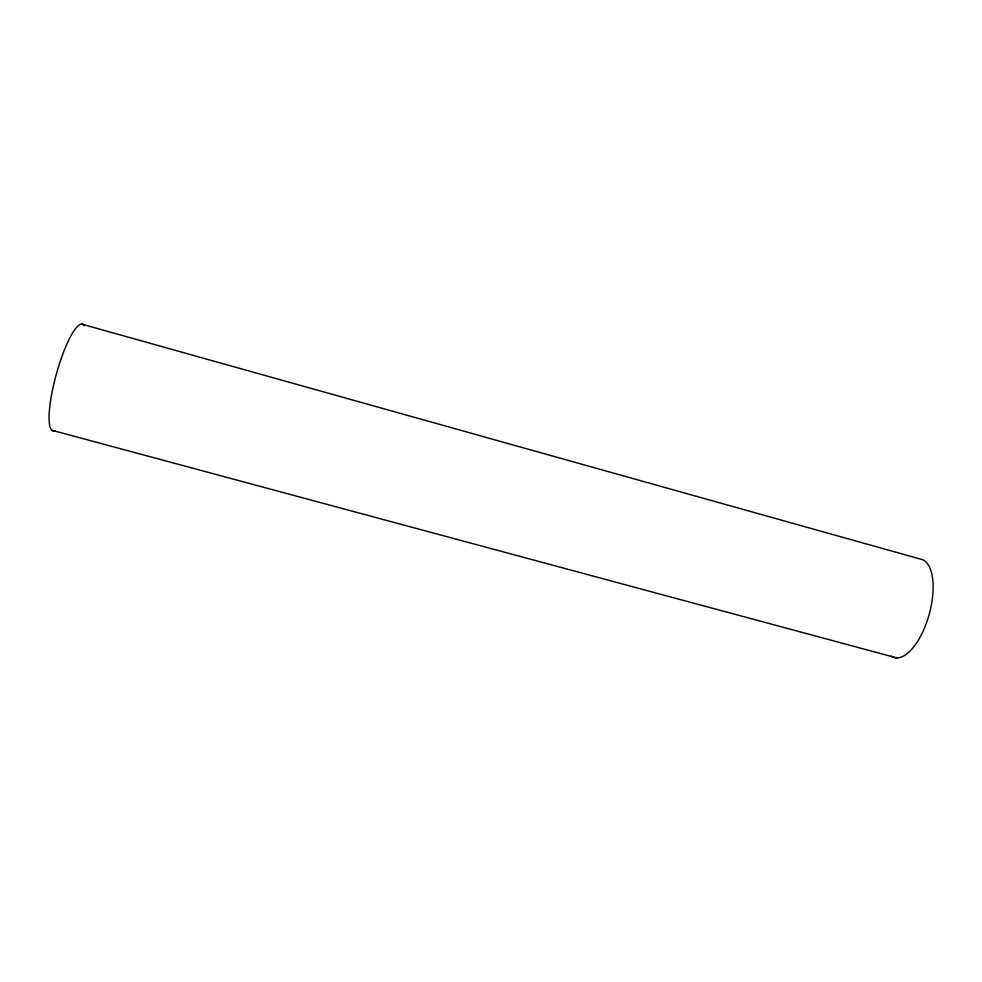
<?xml version="1.0" encoding="UTF-8"?>
<svg xmlns="http://www.w3.org/2000/svg" width="982" height="982" viewBox="0 0 982 982"><rect width="100%" height="100%" fill="white"/><g stroke="black" fill="none" stroke-linecap="round" stroke-linejoin="round"><path stroke-width="1.47" d="M51.801 430.214L896.861 657.928M81.531 324.072L922.785 559.74A51.003 22.205 -74.6 0 1 927.634 619.532A51.003 22.205 -74.6 0 1 891.325 656.197M54.845 430.779A55.348 11.809 -74.6 0 1 56.612 373.197A55.348 11.809 -74.6 0 1 84.256 325.779"/></g></svg>
